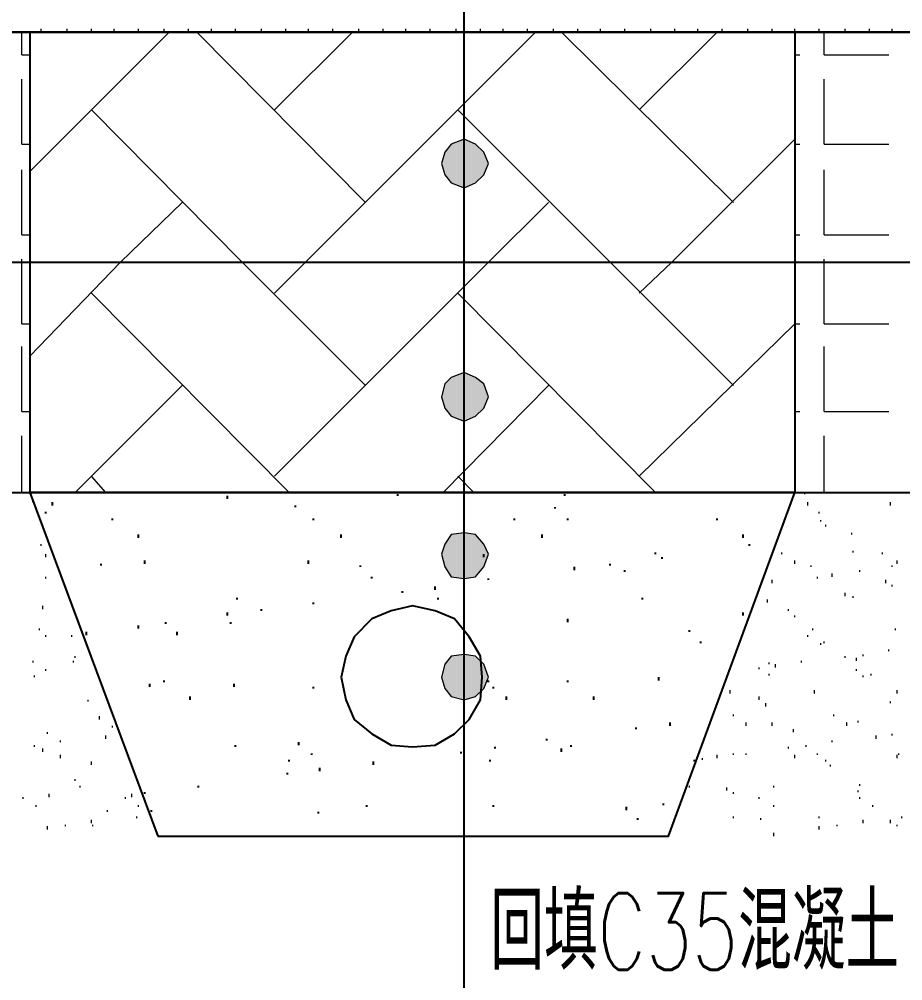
# Model space of a CAD drawing. Extents: x 12342 to 271026, y -9164 to -8044.
# Drawn here: x 16529.81 to 16564.36, y -8660.4 to -8622.78 of the extents above; entities that cross this region are included whole.
import ezdxf

# ---------------------------------------------------------------- set-up
doc = ezdxf.new("R2010")
doc.units = 0
doc.header["$LTSCALE"] = 2
doc.linetypes.add('DASHED', pattern=[0.75, 0.5, -0.25])
doc.layers.get('0').update_dxf_attribs({"linetype": 'CONTINUOUS'})
for name, color, linetype in [('1', 251, 'DASHED'), ('1111111111', 7, 'CONTINUOUS'), ('图层1', 7, 'CONTINUOUS'), ('图框', 7, 'CONTINUOUS')]:
    doc.layers.add(name, color=color, linetype=linetype)
doc.styles.get("Standard").update_dxf_attribs({"font": 'simplex1.shx', "width": 0.7, "bigfont": 'hztxt.shx'})

msp = doc.modelspace()

# ---------------------------------------------------------------- hatches: boundary and pattern name
at = {"linetype": 'ByBlock'}
h = msp.add_hatch(color=2, dxfattribs=at)
h.dxf.hatch_style = 2
h.paths.add_polyline_path([(16546.706973, -8627.662739), (16546.453371, -8627.979742), (16547.974985, -8627.979742)])
h = msp.add_hatch(color=2, dxfattribs=at)
h.dxf.hatch_style = 2
h.paths.add_polyline_path([(16546.706973, -8627.662739), (16546.453371, -8627.979742), (16547.974985, -8627.979742)])
h = msp.add_hatch(color=2, dxfattribs=at)
h.dxf.hatch_style = 2
h.paths.add_polyline_path([(16547.214178, -8627.472538), (16546.706973, -8627.662739), (16547.657982, -8627.662739)])
h = msp.add_hatch(color=2, dxfattribs=at)
h.dxf.hatch_style = 2
h.paths.add_polyline_path([(16547.214178, -8627.472538), (16546.706973, -8627.662739), (16547.657982, -8627.662739)])
h = msp.add_hatch(color=2, dxfattribs=at)
h.dxf.hatch_style = 2
h.paths.add_polyline_path([(16546.706973, -8627.662739), (16547.657982, -8627.662739), (16547.974985, -8627.979742)])
h = msp.add_hatch(color=2, dxfattribs=at)
h.dxf.hatch_style = 2
h.paths.add_polyline_path([(16546.706973, -8627.662739), (16547.657982, -8627.662739), (16547.974985, -8627.979742)])
h = msp.add_hatch(color=2, dxfattribs=at)
h.dxf.hatch_style = 2
h.paths.add_polyline_path([(16546.453371, -8627.979742), (16546.32657, -8628.423546), (16548.165186, -8628.423546)])
h = msp.add_hatch(color=2, dxfattribs=at)
h.dxf.hatch_style = 2
h.paths.add_polyline_path([(16546.453371, -8627.979742), (16546.32657, -8628.423546), (16548.165186, -8628.423546)])
h = msp.add_hatch(color=2, dxfattribs=at)
h.dxf.hatch_style = 2
h.paths.add_polyline_path([(16546.453371, -8627.979742), (16547.974985, -8627.979742), (16548.165186, -8628.423546)])
h = msp.add_hatch(color=2, dxfattribs=at)
h.dxf.hatch_style = 2
h.paths.add_polyline_path([(16546.453371, -8627.979742), (16547.974985, -8627.979742), (16548.165186, -8628.423546)])
h = msp.add_hatch(color=2, dxfattribs=at)
h.dxf.hatch_style = 2
h.paths.add_polyline_path([(16546.32657, -8628.423546), (16546.453371, -8628.86735), (16547.974985, -8628.86735)])
h = msp.add_hatch(color=2, dxfattribs=at)
h.dxf.hatch_style = 2
h.paths.add_polyline_path([(16546.32657, -8628.423546), (16548.165186, -8628.423546), (16547.974985, -8628.86735)])
h = msp.add_hatch(color=2, dxfattribs=at)
h.dxf.hatch_style = 2
h.paths.add_polyline_path([(16546.32657, -8628.423546), (16546.453371, -8628.86735), (16547.974985, -8628.86735)])
h = msp.add_hatch(color=2, dxfattribs=at)
h.dxf.hatch_style = 2
h.paths.add_polyline_path([(16546.32657, -8628.423546), (16548.165186, -8628.423546), (16547.974985, -8628.86735)])
h = msp.add_hatch(color=2, dxfattribs=at)
h.dxf.hatch_style = 2
h.paths.add_polyline_path([(16546.453371, -8628.86735), (16546.706973, -8629.184353), (16547.657982, -8629.184353)])
h = msp.add_hatch(color=2, dxfattribs=at)
h.dxf.hatch_style = 2
h.paths.add_polyline_path([(16546.453371, -8628.86735), (16547.974985, -8628.86735), (16547.657982, -8629.184353)])
h = msp.add_hatch(color=2, dxfattribs=at)
h.dxf.hatch_style = 2
h.paths.add_polyline_path([(16546.453371, -8628.86735), (16546.706973, -8629.184353), (16547.657982, -8629.184353)])
h = msp.add_hatch(color=2, dxfattribs=at)
h.dxf.hatch_style = 2
h.paths.add_polyline_path([(16546.453371, -8628.86735), (16547.974985, -8628.86735), (16547.657982, -8629.184353)])
h = msp.add_hatch(color=2, dxfattribs=at)
h.dxf.hatch_style = 2
h.paths.add_polyline_path([(16546.706973, -8629.184353), (16547.657982, -8629.184353), (16547.214178, -8629.374555)])
h = msp.add_hatch(color=2, dxfattribs=at)
h.dxf.hatch_style = 2
h.paths.add_polyline_path([(16546.706973, -8629.184353), (16547.657982, -8629.184353), (16547.214178, -8629.374555)])
h = msp.add_hatch(color=2, dxfattribs=at)
h.dxf.hatch_style = 2
h.paths.add_polyline_path([(16547.214178, -8636.602221), (16546.706973, -8636.792422), (16547.657982, -8636.792422)])
h = msp.add_hatch(color=2, dxfattribs=at)
h.dxf.hatch_style = 2
h.paths.add_polyline_path([(16547.214178, -8636.602221), (16546.706973, -8636.792422), (16547.657982, -8636.792422)])
h = msp.add_hatch(color=2, dxfattribs=at)
h.dxf.hatch_style = 2
h.paths.add_polyline_path([(16546.453371, -8637.046025), (16546.32657, -8637.553229), (16548.165186, -8637.553229)])
h = msp.add_hatch(color=2, dxfattribs=at)
h.dxf.hatch_style = 2
h.paths.add_polyline_path([(16546.453371, -8637.046025), (16546.32657, -8637.553229), (16548.165186, -8637.553229)])
h = msp.add_hatch(color=2, dxfattribs=at)
h.dxf.hatch_style = 2
h.paths.add_polyline_path([(16546.706973, -8636.792422), (16546.453371, -8637.046025), (16547.974985, -8637.046025)])
h = msp.add_hatch(color=2, dxfattribs=at)
h.dxf.hatch_style = 2
h.paths.add_polyline_path([(16546.706973, -8636.792422), (16546.453371, -8637.046025), (16547.974985, -8637.046025)])
h = msp.add_hatch(color=2, dxfattribs=at)
h.dxf.hatch_style = 2
h.paths.add_polyline_path([(16546.453371, -8637.046025), (16547.974985, -8637.046025), (16548.165186, -8637.553229)])
h = msp.add_hatch(color=2, dxfattribs=at)
h.dxf.hatch_style = 2
h.paths.add_polyline_path([(16546.453371, -8637.046025), (16547.974985, -8637.046025), (16548.165186, -8637.553229)])
h = msp.add_hatch(color=2, dxfattribs=at)
h.dxf.hatch_style = 2
h.paths.add_polyline_path([(16546.706973, -8636.792422), (16547.657982, -8636.792422), (16547.974985, -8637.046025)])
h = msp.add_hatch(color=2, dxfattribs=at)
h.dxf.hatch_style = 2
h.paths.add_polyline_path([(16546.706973, -8636.792422), (16547.657982, -8636.792422), (16547.974985, -8637.046025)])
h = msp.add_hatch(color=2, dxfattribs=at)
h.dxf.hatch_style = 2
h.paths.add_polyline_path([(16546.32657, -8637.553229), (16546.453371, -8637.997033), (16547.974985, -8637.997033)])
h = msp.add_hatch(color=2, dxfattribs=at)
h.dxf.hatch_style = 2
h.paths.add_polyline_path([(16546.32657, -8637.553229), (16548.165186, -8637.553229), (16547.974985, -8637.997033)])
h = msp.add_hatch(color=2, dxfattribs=at)
h.dxf.hatch_style = 2
h.paths.add_polyline_path([(16546.32657, -8637.553229), (16546.453371, -8637.997033), (16547.974985, -8637.997033)])
h = msp.add_hatch(color=2, dxfattribs=at)
h.dxf.hatch_style = 2
h.paths.add_polyline_path([(16546.32657, -8637.553229), (16548.165186, -8637.553229), (16547.974985, -8637.997033)])
h = msp.add_hatch(color=2, dxfattribs=at)
h.dxf.hatch_style = 2
h.paths.add_polyline_path([(16546.453371, -8637.997033), (16546.706973, -8638.314036), (16547.657982, -8638.314036)])
h = msp.add_hatch(color=2, dxfattribs=at)
h.dxf.hatch_style = 2
h.paths.add_polyline_path([(16546.453371, -8637.997033), (16547.974985, -8637.997033), (16547.657982, -8638.314036)])
h = msp.add_hatch(color=2, dxfattribs=at)
h.dxf.hatch_style = 2
h.paths.add_polyline_path([(16546.453371, -8637.997033), (16546.706973, -8638.314036), (16547.657982, -8638.314036)])
h = msp.add_hatch(color=2, dxfattribs=at)
h.dxf.hatch_style = 2
h.paths.add_polyline_path([(16546.453371, -8637.997033), (16547.974985, -8637.997033), (16547.657982, -8638.314036)])
h = msp.add_hatch(color=2, dxfattribs=at)
h.dxf.hatch_style = 2
h.paths.add_polyline_path([(16546.706973, -8638.314036), (16547.657982, -8638.314036), (16547.214178, -8638.504238)])
h = msp.add_hatch(color=2, dxfattribs=at)
h.dxf.hatch_style = 2
h.paths.add_polyline_path([(16546.706973, -8638.314036), (16547.657982, -8638.314036), (16547.214178, -8638.504238)])
h = msp.add_hatch(color=2, dxfattribs=at)
h.dxf.hatch_style = 2
h.paths.add_polyline_path([(16546.706973, -8642.942278), (16546.453371, -8643.322682), (16547.974985, -8643.322682)])
h = msp.add_hatch(color=2, dxfattribs=at)
h.dxf.hatch_style = 2
h.paths.add_polyline_path([(16546.706973, -8642.942278), (16546.453371, -8643.322682), (16547.974985, -8643.322682)])
h = msp.add_hatch(color=2, dxfattribs=at)
h.dxf.hatch_style = 2
h.paths.add_polyline_path([(16547.214178, -8642.878878), (16546.706973, -8642.942278), (16547.657982, -8642.942278)])
h = msp.add_hatch(color=2, dxfattribs=at)
h.dxf.hatch_style = 2
h.paths.add_polyline_path([(16547.214178, -8642.878878), (16546.706973, -8642.942278), (16547.657982, -8642.942278)])
h = msp.add_hatch(color=2, dxfattribs=at)
h.dxf.hatch_style = 2
h.paths.add_polyline_path([(16546.706973, -8642.942278), (16547.657982, -8642.942278), (16547.974985, -8643.322682)])
h = msp.add_hatch(color=2, dxfattribs=at)
h.dxf.hatch_style = 2
h.paths.add_polyline_path([(16546.706973, -8642.942278), (16547.657982, -8642.942278), (16547.974985, -8643.322682)])
h = msp.add_hatch(color=2, dxfattribs=at)
h.dxf.hatch_style = 2
h.paths.add_polyline_path([(16546.453371, -8643.322682), (16546.32657, -8643.703085), (16548.165186, -8643.703085)])
h = msp.add_hatch(color=2, dxfattribs=at)
h.dxf.hatch_style = 2
h.paths.add_polyline_path([(16546.453371, -8643.322682), (16546.32657, -8643.703085), (16548.165186, -8643.703085)])
h = msp.add_hatch(color=2, dxfattribs=at)
h.dxf.hatch_style = 2
h.paths.add_polyline_path([(16546.453371, -8643.322682), (16547.974985, -8643.322682), (16548.165186, -8643.703085)])
h = msp.add_hatch(color=2, dxfattribs=at)
h.dxf.hatch_style = 2
h.paths.add_polyline_path([(16546.453371, -8643.322682), (16547.974985, -8643.322682), (16548.165186, -8643.703085)])
h = msp.add_hatch(color=2, dxfattribs=at)
h.dxf.hatch_style = 2
h.paths.add_polyline_path([(16546.32657, -8643.703085), (16546.453371, -8644.21029), (16547.974985, -8644.21029)])
h = msp.add_hatch(color=2, dxfattribs=at)
h.dxf.hatch_style = 2
h.paths.add_polyline_path([(16546.32657, -8643.703085), (16548.165186, -8643.703085), (16547.974985, -8644.21029)])
h = msp.add_hatch(color=2, dxfattribs=at)
h.dxf.hatch_style = 2
h.paths.add_polyline_path([(16546.32657, -8643.703085), (16546.453371, -8644.21029), (16547.974985, -8644.21029)])
h = msp.add_hatch(color=2, dxfattribs=at)
h.dxf.hatch_style = 2
h.paths.add_polyline_path([(16546.32657, -8643.703085), (16548.165186, -8643.703085), (16547.974985, -8644.21029)])
h = msp.add_hatch(color=2, dxfattribs=at)
h.dxf.hatch_style = 2
h.paths.add_polyline_path([(16546.453371, -8644.21029), (16546.706973, -8644.590693), (16547.657982, -8644.590693)])
h = msp.add_hatch(color=2, dxfattribs=at)
h.dxf.hatch_style = 2
h.paths.add_polyline_path([(16546.453371, -8644.21029), (16547.974985, -8644.21029), (16547.657982, -8644.590693)])
h = msp.add_hatch(color=2, dxfattribs=at)
h.dxf.hatch_style = 2
h.paths.add_polyline_path([(16546.453371, -8644.21029), (16546.706973, -8644.590693), (16547.657982, -8644.590693)])
h = msp.add_hatch(color=2, dxfattribs=at)
h.dxf.hatch_style = 2
h.paths.add_polyline_path([(16546.453371, -8644.21029), (16547.974985, -8644.21029), (16547.657982, -8644.590693)])
h = msp.add_hatch(color=2, dxfattribs=at)
h.dxf.hatch_style = 2
h.paths.add_polyline_path([(16546.706973, -8644.590693), (16547.657982, -8644.590693), (16547.214178, -8644.654094)])
h = msp.add_hatch(color=2, dxfattribs=at)
h.dxf.hatch_style = 2
h.paths.add_polyline_path([(16546.706973, -8644.590693), (16547.657982, -8644.590693), (16547.214178, -8644.654094)])
h = msp.add_hatch(color=2, dxfattribs=at)
h.dxf.hatch_style = 2
h.paths.add_polyline_path([(16547.214178, -8647.633921), (16546.706973, -8647.697321), (16547.657982, -8647.697321)])
h = msp.add_hatch(color=2, dxfattribs=at)
h.dxf.hatch_style = 2
h.paths.add_polyline_path([(16547.214178, -8647.633921), (16546.706973, -8647.697321), (16547.657982, -8647.697321)])
h = msp.add_hatch(color=2, dxfattribs=at)
h.dxf.hatch_style = 2
h.paths.add_polyline_path([(16546.453371, -8648.014324), (16546.32657, -8648.521529), (16548.165186, -8648.521529)])
h = msp.add_hatch(color=2, dxfattribs=at)
h.dxf.hatch_style = 2
h.paths.add_polyline_path([(16546.453371, -8648.014324), (16546.32657, -8648.521529), (16548.165186, -8648.521529)])
h = msp.add_hatch(color=2, dxfattribs=at)
h.dxf.hatch_style = 2
h.paths.add_polyline_path([(16546.706973, -8647.697321), (16546.453371, -8648.014324), (16547.974985, -8648.014324)])
h = msp.add_hatch(color=2, dxfattribs=at)
h.dxf.hatch_style = 2
h.paths.add_polyline_path([(16546.706973, -8647.697321), (16546.453371, -8648.014324), (16547.974985, -8648.014324)])
h = msp.add_hatch(color=2, dxfattribs=at)
h.dxf.hatch_style = 2
h.paths.add_polyline_path([(16546.453371, -8648.014324), (16547.974985, -8648.014324), (16548.165186, -8648.521529)])
h = msp.add_hatch(color=2, dxfattribs=at)
h.dxf.hatch_style = 2
h.paths.add_polyline_path([(16546.453371, -8648.014324), (16547.974985, -8648.014324), (16548.165186, -8648.521529)])
h = msp.add_hatch(color=2, dxfattribs=at)
h.dxf.hatch_style = 2
h.paths.add_polyline_path([(16546.706973, -8647.697321), (16547.657982, -8647.697321), (16547.974985, -8648.014324)])
h = msp.add_hatch(color=2, dxfattribs=at)
h.dxf.hatch_style = 2
h.paths.add_polyline_path([(16546.706973, -8647.697321), (16547.657982, -8647.697321), (16547.974985, -8648.014324)])
h = msp.add_hatch(color=2, dxfattribs=at)
h.dxf.hatch_style = 2
h.paths.add_polyline_path([(16546.32657, -8648.521529), (16546.453371, -8648.965333), (16547.974985, -8648.965333)])
h = msp.add_hatch(color=2, dxfattribs=at)
h.dxf.hatch_style = 2
h.paths.add_polyline_path([(16546.32657, -8648.521529), (16548.165186, -8648.521529), (16547.974985, -8648.965333)])
h = msp.add_hatch(color=2, dxfattribs=at)
h.dxf.hatch_style = 2
h.paths.add_polyline_path([(16546.32657, -8648.521529), (16546.453371, -8648.965333), (16547.974985, -8648.965333)])
h = msp.add_hatch(color=2, dxfattribs=at)
h.dxf.hatch_style = 2
h.paths.add_polyline_path([(16546.32657, -8648.521529), (16548.165186, -8648.521529), (16547.974985, -8648.965333)])
h = msp.add_hatch(color=2, dxfattribs=at)
h.dxf.hatch_style = 2
h.paths.add_polyline_path([(16546.453371, -8648.965333), (16546.706973, -8649.282336), (16547.657982, -8649.282336)])
h = msp.add_hatch(color=2, dxfattribs=at)
h.dxf.hatch_style = 2
h.paths.add_polyline_path([(16546.453371, -8648.965333), (16547.974985, -8648.965333), (16547.657982, -8649.282336)])
h = msp.add_hatch(color=2, dxfattribs=at)
h.dxf.hatch_style = 2
h.paths.add_polyline_path([(16546.453371, -8648.965333), (16546.706973, -8649.282336), (16547.657982, -8649.282336)])
h = msp.add_hatch(color=2, dxfattribs=at)
h.dxf.hatch_style = 2
h.paths.add_polyline_path([(16546.453371, -8648.965333), (16547.974985, -8648.965333), (16547.657982, -8649.282336)])
h = msp.add_hatch(color=2, dxfattribs=at)
h.dxf.hatch_style = 2
h.paths.add_polyline_path([(16546.706973, -8649.282336), (16547.657982, -8649.282336), (16547.214178, -8649.409137)])
h = msp.add_hatch(color=2, dxfattribs=at)
h.dxf.hatch_style = 2
h.paths.add_polyline_path([(16546.706973, -8649.282336), (16547.657982, -8649.282336), (16547.214178, -8649.409137)])

# ---------------------------------------------------------------- linework, layer by layer
at = {"layer": '1', "color": 2, "linetype": 'ByBlock', "lineweight": 9}
for points in [[(16530.666627, -8623.288099), (16530.666627, -8623.161298)], [(16531.681037, -8623.288099), (16531.681037, -8623.161298)], [(16532.632045, -8623.288099), (16532.632045, -8623.161298)], [(16533.519653, -8623.288099), (16533.519653, -8623.161298)], [(16534.470662, -8623.288099), (16534.470662, -8623.161298)], [(16535.485071, -8623.288099), (16535.485071, -8623.161298)], [(16536.43608, -8623.288099), (16536.43608, -8623.161298)], [(16537.323688, -8623.288099), (16537.323688, -8623.161298)], [(16538.274696, -8623.288099), (16538.274696, -8623.161298)], [(16539.289106, -8623.288099), (16539.289106, -8623.161298)], [(16540.240114, -8623.288099), (16540.240114, -8623.161298)], [(16541.127722, -8623.288099), (16541.127722, -8623.161298)], [(16542.078731, -8623.288099), (16542.078731, -8623.161298)], [(16543.09314, -8623.288099), (16543.09314, -8623.161298)], [(16544.044149, -8623.288099), (16544.044149, -8623.161298)], [(16544.931757, -8623.288099), (16544.931757, -8623.161298)], [(16545.882766, -8623.288099), (16545.882766, -8623.161298)], [(16546.897175, -8623.288099), (16546.897175, -8623.161298)], [(16547.848183, -8623.288099), (16547.848183, -8623.161298)], [(16548.735792, -8623.288099), (16548.735792, -8623.161298)], [(16549.6868, -8623.288099), (16549.6868, -8623.161298)], [(16550.701209, -8623.288099), (16550.701209, -8623.161298)], [(16551.652218, -8623.288099), (16551.652218, -8623.161298)], [(16552.539826, -8623.288099), (16552.539826, -8623.161298)], [(16553.490835, -8623.288099), (16553.490835, -8623.161298)], [(16554.505244, -8623.288099), (16554.505244, -8623.161298)], [(16555.456253, -8623.288099), (16555.456253, -8623.161298)], [(16556.343861, -8623.288099), (16556.343861, -8623.161298)], [(16557.294869, -8623.288099), (16557.294869, -8623.161298)], [(16558.309279, -8623.288099), (16558.309279, -8623.161298)], [(16559.260287, -8623.288099), (16559.260287, -8623.161298)], [(16560.147895, -8623.288099), (16560.147895, -8623.161298)], [(16561.098904, -8623.288099), (16561.098904, -8623.161298)], [(16562.113313, -8623.288099), (16562.113313, -8623.161298)], [(16563.064322, -8623.288099), (16563.064322, -8623.161298)], [(16563.95193, -8623.288099), (16563.95193, -8623.161298)], [(16529.715619, -8623.288099), (16530.666627, -8623.288099)], [(16529.90582, -8624.175708), (16529.90582, -8623.288099)], [(16530.222823, -8628.740549), (16535.675273, -8623.288099)], [(16531.681037, -8623.288099), (16532.632045, -8623.288099)], [(16533.519653, -8623.288099), (16534.470662, -8623.288099)], [(16535.485071, -8623.288099), (16536.43608, -8623.288099)], [(16543.346743, -8629.94516), (16536.753083, -8623.288099)], [(16537.323688, -8623.288099), (16538.274696, -8623.288099)], [(16539.289106, -8623.288099), (16540.240114, -8623.288099)], [(16539.79631, -8626.331327), (16542.839538, -8623.288099)], [(16539.79631, -8633.495592), (16541.000921, -8632.290981), (16550.003803, -8623.288099)], [(16541.127722, -8623.288099), (16542.078731, -8623.288099)], [(16543.09314, -8623.288099), (16544.044149, -8623.288099)], [(16544.931757, -8623.288099), (16545.882766, -8623.288099)], [(16546.897175, -8623.288099), (16547.848183, -8623.288099)], [(16548.735792, -8623.288099), (16549.6868, -8623.288099)], [(16550.701209, -8623.288099), (16551.652218, -8623.288099)], [(16557.738673, -8629.94516), (16551.018212, -8623.288099)], [(16552.539826, -8623.288099), (16553.490835, -8623.288099)], [(16554.06144, -8626.331327), (16557.104668, -8623.288099)], [(16554.505244, -8623.288099), (16555.456253, -8623.288099)], [(16556.343861, -8623.288099), (16557.294869, -8623.288099)], [(16558.309279, -8623.288099), (16559.260287, -8623.288099)], [(16560.147895, -8623.288099), (16561.098904, -8623.288099)], [(16561.289106, -8624.175708), (16561.289106, -8623.288099)], [(16562.113313, -8623.288099), (16563.064322, -8623.288099)], [(16563.95193, -8623.288099), (16564.902939, -8623.288099)], [(16529.90582, -8624.175708), (16530.222823, -8624.175708)], [(16560.147895, -8624.175708), (16560.338097, -8624.175708)], [(16561.289106, -8624.175708), (16563.825129, -8624.175708)], [(16529.90582, -8627.662739), (16529.90582, -8625.126716)], [(16561.289106, -8627.662739), (16561.289106, -8625.126716)], [(16543.346743, -8637.109425), (16538.528299, -8632.290981), (16532.632045, -8626.331327)], [(16557.738673, -8637.109425), (16552.92023, -8632.290981), (16546.960575, -8626.331327)], [(16529.90582, -8627.662739), (16530.222823, -8627.662739)], [(16548.165186, -8628.423546), (16547.974985, -8627.979742), (16547.657982, -8627.662739), (16547.214178, -8627.472538), (16546.706973, -8627.662739), (16546.453371, -8627.979742), (16546.32657, -8628.423546), (16546.453371, -8628.86735), (16546.706973, -8629.184353), (16547.214178, -8629.374555), (16547.657982, -8629.184353), (16547.974985, -8628.86735), (16548.165186, -8628.423546)], [(16554.06144, -8633.495592), (16555.329452, -8632.290981), (16560.147895, -8627.472538)], [(16560.147895, -8627.662739), (16560.338097, -8627.662739)], [(16561.289106, -8627.662739), (16563.825129, -8627.662739)], [(16529.90582, -8631.213172), (16529.90582, -8628.677148)], [(16561.289106, -8631.213172), (16561.289106, -8628.677148)], [(16530.222823, -8635.968215), (16533.773256, -8632.290981), (16536.182477, -8629.94516)], [(16539.79631, -8640.659857), (16548.165186, -8632.290981), (16550.511008, -8629.94516)], [(16529.90582, -8631.213172), (16530.222823, -8631.213172)], [(16560.147895, -8631.213172), (16560.338097, -8631.213172)], [(16561.289106, -8631.213172), (16563.825129, -8631.213172)], [(16529.90582, -8634.700203), (16529.90582, -8632.16418)], [(16561.289106, -8634.700203), (16561.289106, -8632.16418)], [(16540.366915, -8641.293863), (16532.632045, -8633.495592)], [(16554.695446, -8641.293863), (16546.960575, -8633.495592)], [(16529.90582, -8634.700203), (16530.222823, -8634.700203)], [(16554.06144, -8640.659857), (16560.147895, -8634.700203)], [(16560.147895, -8634.700203), (16560.338097, -8634.700203)], [(16561.289106, -8634.700203), (16563.825129, -8634.700203)], [(16529.90582, -8638.123834), (16529.90582, -8635.587811)], [(16561.289106, -8638.123834), (16561.289106, -8635.587811)], [(16548.165186, -8637.553229), (16547.974985, -8637.046025), (16547.657982, -8636.792422), (16547.214178, -8636.602221), (16546.706973, -8636.792422), (16546.453371, -8637.046025), (16546.32657, -8637.553229), (16546.453371, -8637.997033), (16546.706973, -8638.314036), (16547.214178, -8638.504238), (16547.657982, -8638.314036), (16547.974985, -8637.997033), (16548.165186, -8637.553229)], [(16531.998039, -8641.293863), (16536.182477, -8637.109425)], [(16546.38997, -8641.293863), (16550.511008, -8637.109425)], [(16529.90582, -8638.123834), (16530.222823, -8638.123834)], [(16560.147895, -8638.123834), (16560.338097, -8638.123834)], [(16561.289106, -8638.123834), (16563.825129, -8638.123834)], [(16529.90582, -8641.293863), (16529.90582, -8639.074843)], [(16561.289106, -8641.293863), (16561.289106, -8639.074843)], [(16533.20265, -8641.293863), (16532.632045, -8640.659857)], [(16547.594581, -8641.293863), (16546.960575, -8640.659857)], [(16560.528299, -8641.357264), (16560.528299, -8641.293863)], [(16560.6551, -8641.801068), (16560.6551, -8641.674267)], [(16563.888529, -8641.801068), (16563.888529, -8641.674267)], [(16561.098904, -8642.118071), (16561.098904, -8642.05467)], [(16561.162305, -8642.435074), (16561.162305, -8642.371673)], [(16561.352506, -8642.625275), (16561.352506, -8642.561875)], [(16548.165186, -8643.703085), (16547.974985, -8643.322682), (16547.657982, -8642.942278), (16547.214178, -8642.878878), (16546.706973, -8642.942278), (16546.453371, -8643.322682), (16546.32657, -8643.703085), (16546.453371, -8644.21029), (16546.706973, -8644.590693), (16547.214178, -8644.654094), (16547.657982, -8644.590693), (16547.974985, -8644.21029), (16548.165186, -8643.703085)], [(16562.366915, -8642.942278), (16562.366915, -8642.878878)], [(16530.666627, -8643.386082), (16530.666627, -8643.322682)], [(16530.856829, -8643.829886), (16530.856829, -8643.703085)], [(16559.640691, -8643.703085), (16559.640691, -8643.639684)], [(16562.430316, -8643.639684), (16562.430316, -8643.576284)], [(16563.571526, -8643.703085), (16563.571526, -8643.639684)], [(16560.147895, -8644.083489), (16560.147895, -8643.956687)], [(16560.781901, -8644.21029), (16560.781901, -8644.146889)], [(16563.95193, -8644.21029), (16563.95193, -8644.146889)], [(16564.142132, -8644.083489), (16564.142132, -8643.956687)], [(16530.856829, -8644.654094), (16530.856829, -8644.590693)], [(16561.035503, -8644.654094), (16561.035503, -8644.590693)], [(16561.606109, -8644.590693), (16561.606109, -8644.463892)], [(16562.683918, -8644.400491), (16562.683918, -8644.337091)], [(16559.260287, -8644.844295), (16559.260287, -8644.717494)], [(16563.698328, -8644.844295), (16563.698328, -8644.717494)], [(16563.95193, -8644.971097), (16563.95193, -8644.907696)], [(16562.113313, -8645.3515), (16562.113313, -8645.224699)], [(16562.430316, -8645.414901), (16562.430316, -8645.3515)], [(16530.730028, -8645.858705), (16530.730028, -8645.731904)], [(16559.070086, -8645.605102), (16559.070086, -8645.478301)], [(16559.894293, -8645.922105), (16559.894293, -8645.858705)], [(16560.147895, -8646.175708), (16560.147895, -8646.112307)], [(16530.603227, -8646.682912), (16530.603227, -8646.619512)], [(16530.856829, -8646.936514), (16530.856829, -8646.873114)], [(16531.871238, -8646.936514), (16531.871238, -8646.873114)], [(16560.6551, -8646.936514), (16560.6551, -8646.873114)], [(16560.845302, -8646.682912), (16560.845302, -8646.619512)], [(16564.078731, -8646.682912), (16564.078731, -8646.619512)], [(16532.441843, -8647.253517), (16532.441843, -8647.190117)], [(16561.162305, -8647.253517), (16561.162305, -8647.190117)], [(16561.289106, -8647.190117), (16561.289106, -8647.126716)], [(16548.165186, -8648.521529), (16547.974985, -8648.014324), (16547.657982, -8647.697321), (16547.214178, -8647.633921), (16546.706973, -8647.697321), (16546.453371, -8648.014324), (16546.32657, -8648.521529), (16546.453371, -8648.965333), (16546.706973, -8649.282336), (16547.214178, -8649.409137), (16547.657982, -8649.282336), (16547.974985, -8648.965333), (16548.165186, -8648.521529)], [(16562.81072, -8647.697321), (16562.81072, -8647.633921)], [(16563.825129, -8647.50712), (16563.825129, -8647.443719)], [(16530.349624, -8647.950924), (16530.349624, -8647.887523)], [(16531.934639, -8647.950924), (16531.934639, -8647.887523)], [(16531.998039, -8647.760722), (16531.998039, -8647.697321)], [(16559.133486, -8648.014324), (16559.133486, -8647.950924)], [(16559.387088, -8648.141125), (16559.387088, -8648.014324)], [(16560.401498, -8647.950924), (16560.401498, -8647.887523)], [(16562.113313, -8647.760722), (16562.113313, -8647.697321)], [(16562.557117, -8647.887523), (16562.557117, -8647.760722)], [(16530.856829, -8648.267927), (16530.856829, -8648.204526)], [(16558.753083, -8648.204526), (16558.753083, -8648.141125)], [(16559.133486, -8648.458128), (16559.133486, -8648.394728)], [(16562.557117, -8648.267927), (16562.557117, -8648.204526)], [(16563.127722, -8648.458128), (16563.127722, -8648.394728)], [(16530.413025, -8648.521529), (16530.413025, -8648.458128)], [(16562.81072, -8648.521529), (16562.81072, -8648.458128)], [(16557.611872, -8649.155535), (16557.611872, -8649.028733)], [(16560.908702, -8649.155535), (16560.908702, -8649.028733)], [(16564.142132, -8649.155535), (16564.142132, -8649.028733)], [(16532.505244, -8649.472538), (16532.505244, -8649.409137)], [(16558.753083, -8649.409137), (16558.753083, -8649.282336)], [(16559.006685, -8649.662739), (16559.006685, -8649.535938)], [(16563.888529, -8649.535938), (16563.888529, -8649.472538)], [(16532.949048, -8650.169944), (16532.949048, -8650.043143)], [(16557.738673, -8650.043143), (16557.738673, -8649.979742)], [(16558.245878, -8650.423546), (16558.245878, -8650.296745)], [(16559.260287, -8650.423546), (16559.260287, -8650.296745)], [(16561.669509, -8650.043143), (16561.669509, -8649.979742)], [(16562.176714, -8650.423546), (16562.176714, -8650.296745)], [(16562.620518, -8650.296745), (16562.620518, -8650.233344)], [(16530.92023, -8650.740549), (16530.92023, -8650.677148)], [(16533.456253, -8650.486947), (16533.456253, -8650.423546)], [(16560.084495, -8650.677148), (16560.084495, -8650.550347)], [(16531.427434, -8651.057552), (16531.427434, -8650.994151)], [(16533.20265, -8650.930751), (16533.20265, -8650.80395)], [(16561.606109, -8651.057552), (16561.606109, -8650.994151)], [(16563.317924, -8650.930751), (16563.317924, -8650.80395)], [(16563.95193, -8650.80395), (16563.95193, -8650.740549)], [(16530.413025, -8651.247754), (16530.413025, -8651.184353)], [(16530.730028, -8651.437955), (16530.730028, -8651.311154)], [(16559.894293, -8651.311154), (16559.894293, -8651.247754)], [(16560.591699, -8651.247754), (16560.591699, -8651.184353)], [(16531.427434, -8651.691558), (16531.427434, -8651.564757)], [(16556.534062, -8651.754958), (16556.534062, -8651.691558)], [(16557.104668, -8651.691558), (16557.104668, -8651.564757)], [(16557.738673, -8651.564757), (16557.738673, -8651.501356)], [(16558.245878, -8651.564757), (16558.245878, -8651.501356)], [(16560.147895, -8651.691558), (16560.147895, -8651.564757)], [(16561.035503, -8651.564757), (16561.035503, -8651.501356)], [(16561.352506, -8651.818359), (16561.352506, -8651.754958)], [(16564.142132, -8651.691558), (16564.142132, -8651.564757)], [(16564.205532, -8651.564757), (16564.205532, -8651.501356)], [(16532.632045, -8651.94516), (16532.632045, -8651.818359)], [(16561.542708, -8652.008561), (16561.542708, -8651.94516)], [(16531.998039, -8652.579166), (16531.998039, -8652.515765)], [(16532.188241, -8652.832768), (16532.188241, -8652.769367)], [(16556.026858, -8652.832768), (16556.026858, -8652.769367)], [(16557.485071, -8652.959569), (16557.485071, -8652.832768)], [(16559.323688, -8652.832768), (16559.323688, -8652.769367)], [(16562.683918, -8652.769367), (16562.683918, -8652.705967)], [(16529.969221, -8653.276572), (16529.969221, -8653.213172)], [(16530.98363, -8653.213172), (16530.98363, -8653.08637)], [(16533.963457, -8653.276572), (16533.963457, -8653.213172)], [(16534.21706, -8653.213172), (16534.21706, -8653.08637)], [(16557.738673, -8653.08637), (16557.738673, -8653.02297)], [(16558.753083, -8653.276572), (16558.753083, -8653.213172)], [(16562.620518, -8653.02297), (16562.620518, -8652.959569)], [(16562.683918, -8653.276572), (16562.683918, -8653.213172)], [(16530.476426, -8653.593575), (16530.476426, -8653.530174)], [(16534.470662, -8653.593575), (16534.470662, -8653.530174)], [(16559.323688, -8653.593575), (16559.323688, -8653.530174)], [(16563.191123, -8653.593575), (16563.191123, -8653.530174)], [(16533.266051, -8653.783777), (16533.266051, -8653.720376)], [(16534.407261, -8654.037379), (16534.407261, -8653.973978)], [(16557.738673, -8654.037379), (16557.738673, -8653.973978)], [(16558.816483, -8654.10078), (16558.816483, -8654.037379)], [(16561.098904, -8654.037379), (16561.098904, -8653.973978)], [(16564.332333, -8654.037379), (16564.332333, -8653.973978)], [(16530.92023, -8654.481183), (16530.92023, -8654.354382)], [(16531.617636, -8654.354382), (16531.617636, -8654.290981)], [(16532.632045, -8654.227581), (16532.632045, -8654.10078)], [(16532.695446, -8654.354382), (16532.695446, -8654.290981)], [(16561.098904, -8654.481183), (16561.098904, -8654.354382)], [(16561.79631, -8654.354382), (16561.79631, -8654.290981)], [(16562.81072, -8654.227581), (16562.81072, -8654.10078)], [(16563.888529, -8654.227581), (16563.888529, -8654.10078)], [(16564.142132, -8654.354382), (16564.142132, -8654.290981)], [(16559.323688, -8654.734785), (16559.323688, -8654.607984)]]:
    msp.add_lwpolyline(points, dxfattribs=at)
at = {"layer": '1', "color": 2, "linetype": 'ByBlock', "lineweight": 30}
msp.add_lwpolyline([(16589.502362, -8623.288099), (16500.678155, -8623.288099)], dxfattribs=at)
at = {"layer": '1', "color": 2, "linetype": 'ByBlock', "lineweight": 25}
for points in [[(16500.678155, -8632.290981), (16589.502362, -8632.290981)], [(16503.340979, -8641.293863), (16589.502362, -8641.293863)], [(16530.349624, -8641.674267), (16530.349624, -8641.610866)], [(16537.957694, -8641.547465), (16537.957694, -8641.420664)], [(16544.614754, -8641.420664), (16544.614754, -8641.357264)], [(16551.145013, -8641.420664), (16551.145013, -8641.357264)], [(16531.110431, -8641.801068), (16531.110431, -8641.674267)], [(16540.620518, -8641.864468), (16540.620518, -8641.801068)], [(16550.76461, -8641.927869), (16550.76461, -8641.864468)], [(16530.856829, -8642.118071), (16530.856829, -8642.05467)], [(16533.456253, -8642.371673), (16533.456253, -8642.308272)], [(16541.317924, -8642.371673), (16541.317924, -8642.308272)], [(16549.179596, -8642.371673), (16549.179596, -8642.308272)], [(16551.271815, -8642.371673), (16551.271815, -8642.308272)], [(16557.104668, -8642.371673), (16557.104668, -8642.308272)], [(16534.470662, -8643.069079), (16534.470662, -8642.942278)], [(16542.395734, -8643.069079), (16542.395734, -8642.942278)], [(16550.257405, -8643.069079), (16550.257405, -8642.942278)], [(16558.119077, -8643.069079), (16558.119077, -8642.942278)], [(16558.372679, -8643.386082), (16558.372679, -8643.322682)], [(16547.974985, -8643.829886), (16547.974985, -8643.703085)], [(16554.695446, -8643.703085), (16554.695446, -8643.639684)], [(16554.949048, -8643.893287), (16554.949048, -8643.829886)], [(16533.012449, -8644.146889), (16533.012449, -8644.083489)], [(16534.724264, -8644.083489), (16534.724264, -8643.956687)], [(16541.127722, -8644.083489), (16541.127722, -8643.956687)], [(16543.156541, -8644.21029), (16543.156541, -8644.146889)], [(16551.525417, -8644.337091), (16551.525417, -8644.21029)], [(16552.92023, -8644.146889), (16552.92023, -8644.083489)], [(16543.600345, -8644.654094), (16543.600345, -8644.590693)], [(16548.165186, -8644.717494), (16548.165186, -8644.654094)], [(16553.490835, -8644.400491), (16553.490835, -8644.337091)], [(16546.072967, -8645.097898), (16546.072967, -8644.971097)], [(16544.804956, -8645.224699), (16544.804956, -8645.161298)], [(16538.338097, -8645.478301), (16538.338097, -8645.414901)], [(16541.317924, -8645.668503), (16541.317924, -8645.605102)], [(16547.911584, -8648.521529), (16547.848183, -8647.697321), (16547.404379, -8646.936514), (16546.833774, -8646.239108), (16546.072967, -8645.922105), (16545.185359, -8645.731904), (16544.361152, -8645.922105), (16543.600345, -8646.239108), (16542.902939, -8646.936514), (16542.585936, -8647.697321), (16542.395734, -8648.521529), (16542.585936, -8649.409137), (16542.902939, -8650.169944), (16543.600345, -8650.740549), (16544.361152, -8651.184353), (16545.185359, -8651.247754), (16546.072967, -8651.184353), (16546.833774, -8650.740549), (16547.404379, -8650.169944), (16547.848183, -8649.409137), (16547.911584, -8648.521529)], [(16546.199769, -8645.478301), (16546.199769, -8645.414901)], [(16554.188241, -8645.478301), (16554.188241, -8645.414901)], [(16537.957694, -8646.112307), (16537.957694, -8645.985506)], [(16539.289106, -8645.922105), (16539.289106, -8645.858705)], [(16558.119077, -8646.112307), (16558.119077, -8645.985506)], [(16534.470662, -8646.619512), (16534.470662, -8646.49271)], [(16535.548472, -8646.42931), (16535.548472, -8646.365909)], [(16538.084495, -8646.42931), (16538.084495, -8646.365909)], [(16551.271815, -8646.365909), (16551.271815, -8646.239108)], [(16532.441843, -8646.873114), (16532.441843, -8646.746313)], [(16535.992276, -8646.873114), (16535.992276, -8646.746313)], [(16556.026858, -8646.746313), (16556.026858, -8646.682912)], [(16556.470662, -8647.190117), (16556.470662, -8647.126716)], [(16534.914466, -8648.901932), (16534.914466, -8648.775131)], [(16535.485071, -8648.711731), (16535.485071, -8648.64833)], [(16538.211296, -8648.901932), (16538.211296, -8648.775131)], [(16548.165186, -8648.711731), (16548.165186, -8648.64833)], [(16551.271815, -8648.711731), (16551.271815, -8648.64833)], [(16554.822247, -8648.64833), (16554.822247, -8648.521529)], [(16541.317924, -8648.965333), (16541.317924, -8648.901932)], [(16548.355388, -8648.965333), (16548.355388, -8648.901932)], [(16536.49948, -8649.409137), (16536.49948, -8649.282336)], [(16548.862593, -8649.409137), (16548.862593, -8649.282336)], [(16552.286224, -8649.409137), (16552.286224, -8649.282336)], [(16555.266051, -8650.423546), (16555.266051, -8650.296745)], [(16553.934639, -8650.550347), (16553.934639, -8650.486947)], [(16550.447607, -8650.994151), (16550.447607, -8650.930751)], [(16538.274696, -8651.247754), (16538.274696, -8651.184353)], [(16540.747319, -8651.184353), (16540.747319, -8651.057552)], [(16548.418789, -8651.311154), (16548.418789, -8651.247754)], [(16551.018212, -8651.437955), (16551.018212, -8651.311154)], [(16551.398616, -8651.247754), (16551.398616, -8651.184353)], [(16540.366915, -8651.818359), (16540.366915, -8651.754958)], [(16541.254524, -8651.564757), (16541.254524, -8651.501356)], [(16547.087377, -8651.501356), (16547.087377, -8651.437955)], [(16548.228587, -8651.818359), (16548.228587, -8651.754958)], [(16556.21706, -8651.818359), (16556.21706, -8651.754958)], [(16541.571526, -8652.198762), (16541.571526, -8652.071961)], [(16543.663745, -8651.94516), (16543.663745, -8651.818359)], [(16540.303515, -8652.325563), (16540.303515, -8652.262163)], [(16536.816483, -8652.832768), (16536.816483, -8652.769367)], [(16534.724264, -8653.08637), (16534.724264, -8653.02297)], [(16543.410143, -8653.593575), (16543.410143, -8653.530174)], [(16548.355388, -8653.593575), (16548.355388, -8653.530174)], [(16553.554235, -8653.720376), (16553.554235, -8653.593575)], [(16555.012449, -8653.530174), (16555.012449, -8653.466774)], [(16534.977866, -8653.783777), (16534.977866, -8653.720376)], [(16541.508126, -8653.847177), (16541.508126, -8653.783777)], [(16553.998039, -8654.10078), (16553.998039, -8654.037379)]]:
    msp.add_lwpolyline(points, dxfattribs=at)
at = {"layer": '图层1', "color": 4}
msp.add_line((16547.201489, -8618.720346), (16547.201489, -8680.57424), dxfattribs=at)
at = {"layer": '图框', "color": 1}
for points in [[(16530.222823, -8623.288099), (16530.222823, -8641.293863)], [(16560.147895, -8623.288099), (16560.147895, -8641.293863)], [(16535.231469, -8654.734785), (16555.20265, -8654.734785), (16560.147895, -8641.293863), (16530.222823, -8641.293863), (16535.231469, -8654.734785)]]:
    msp.add_lwpolyline(points, dxfattribs=at)

# ---------------------------------------------------------------- texts
at = {"layer": '1111111111', "color": 7, "width": 0.7}
msp.add_text('回填C35混凝土', height=3, dxfattribs=at).set_placement((16548.234056, -8659.965091))

doc.saveas('drawing.dxf')
